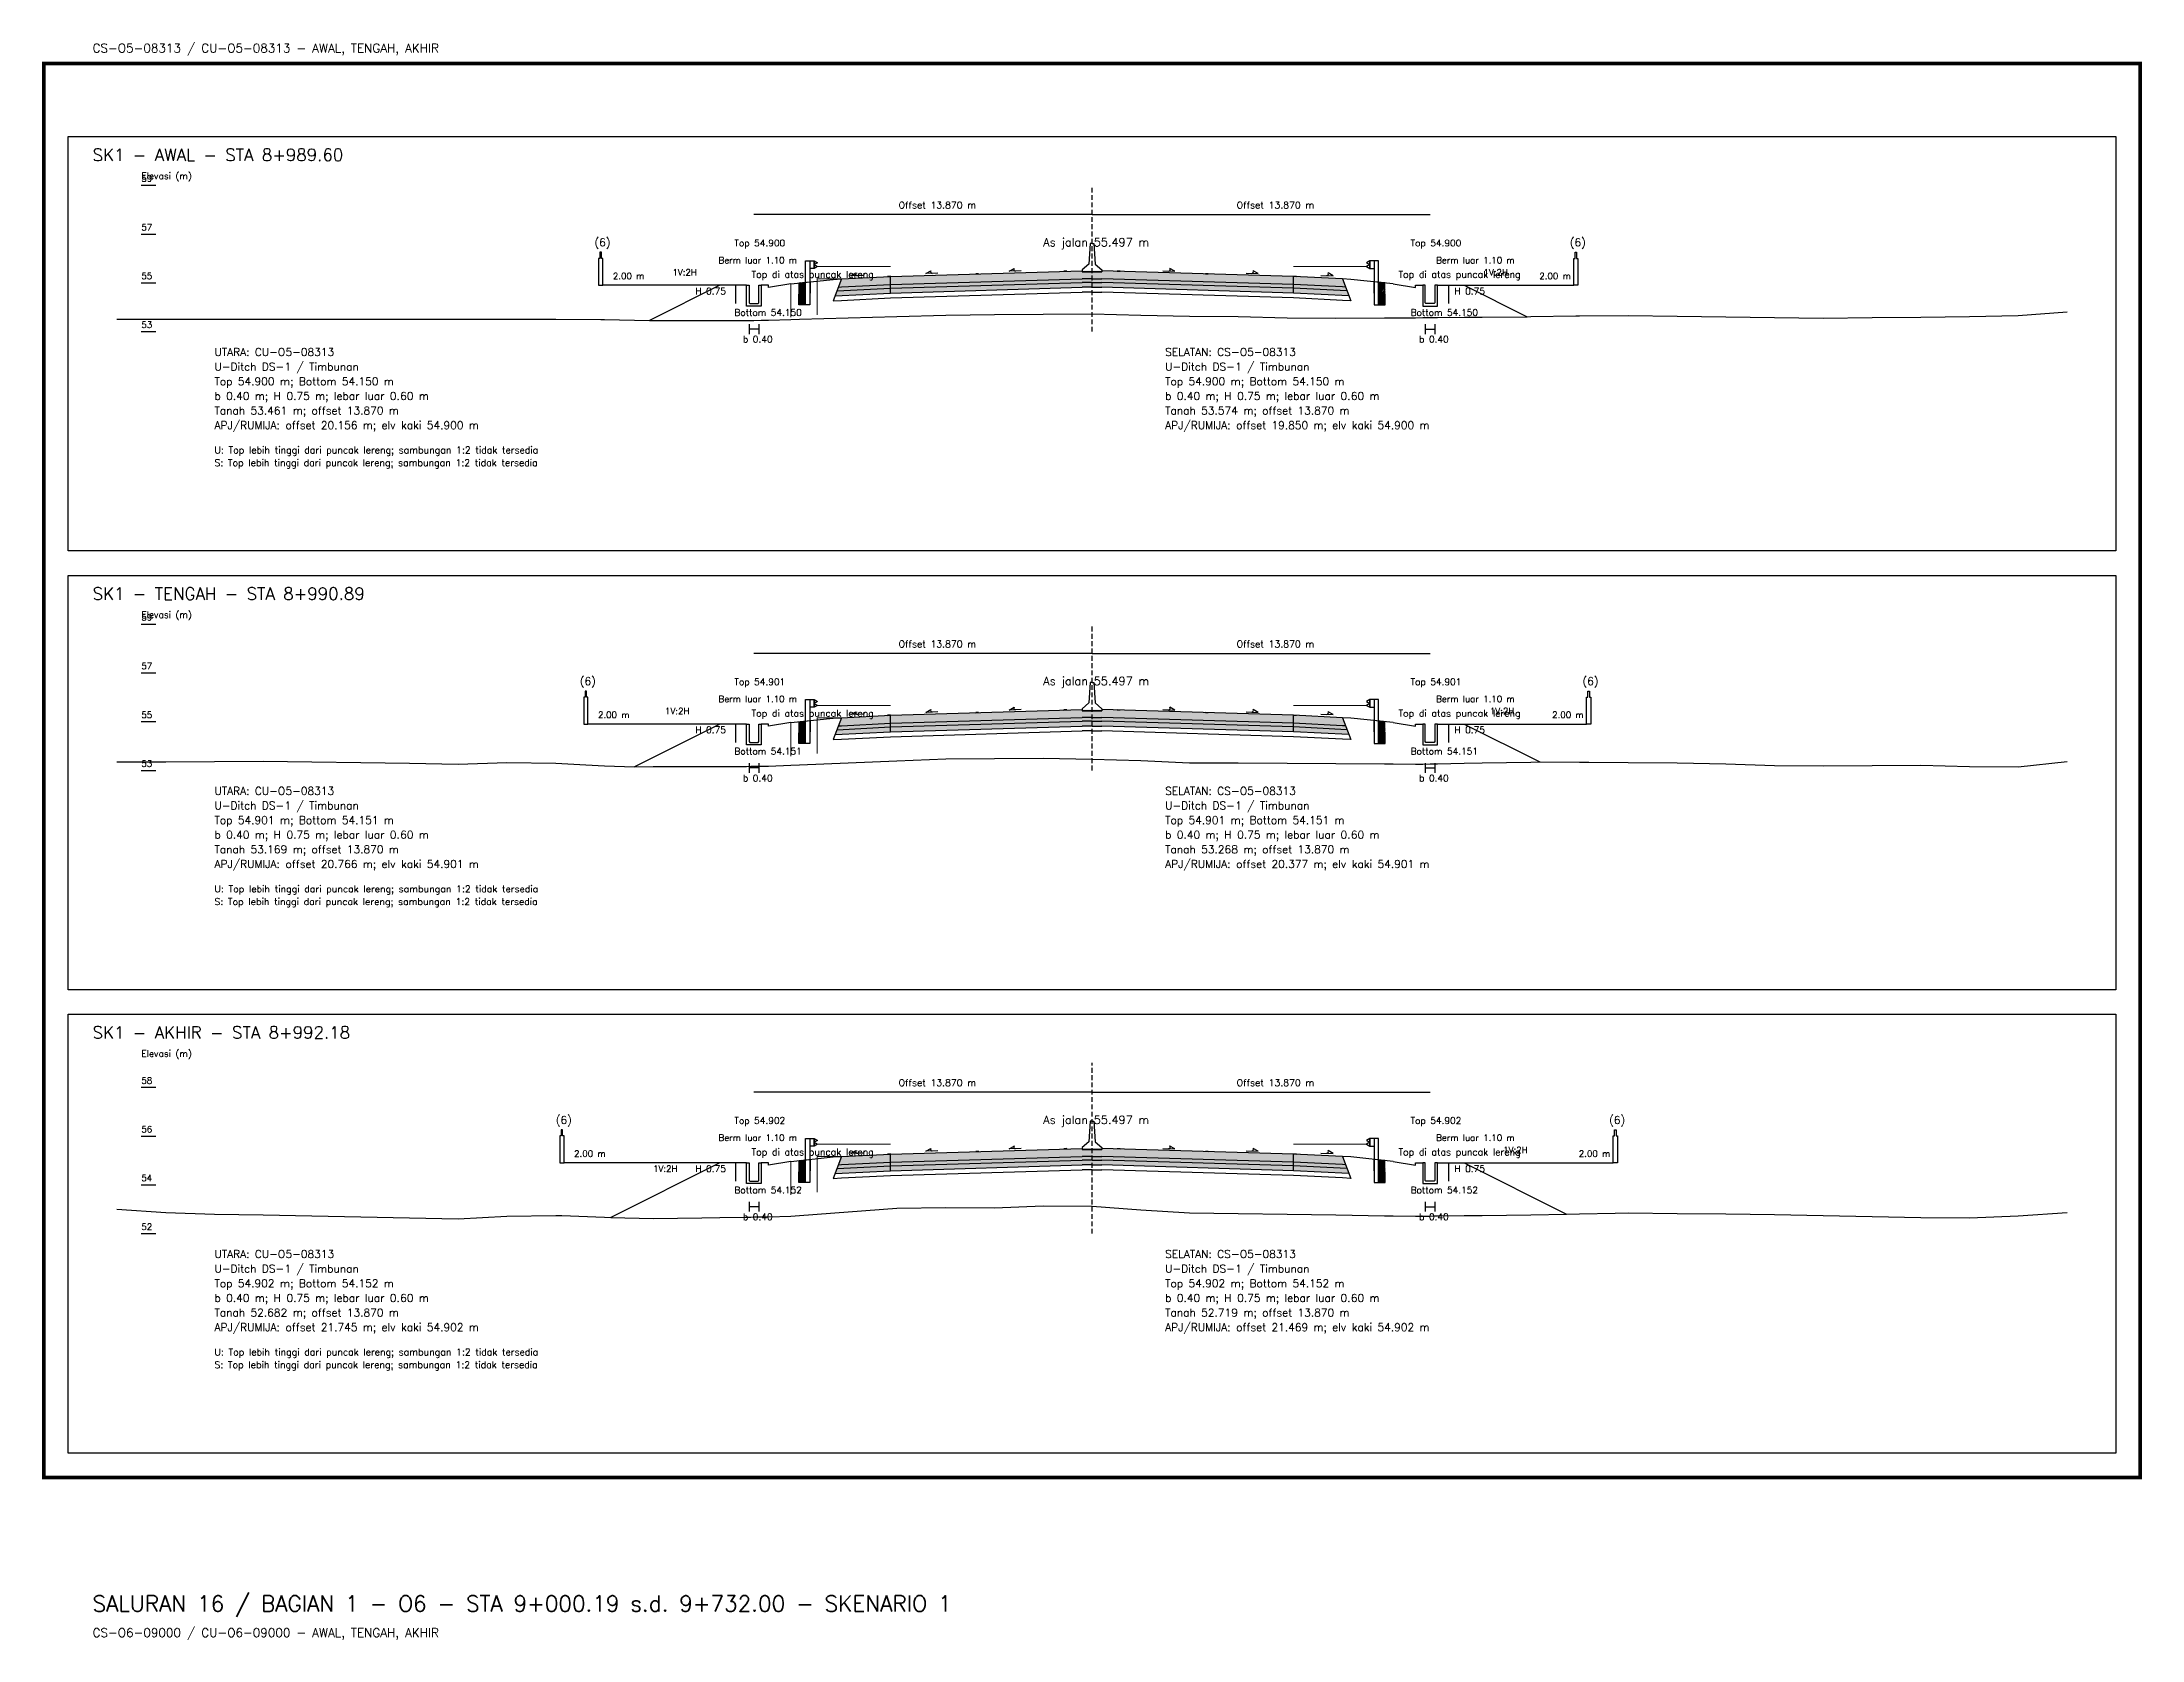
# Model space of a CAD drawing. Header units: metres. Extents: x -24715 to -24517, y 27498 to 30841.
# Drawn here: x -24714.7 to -24628.6, y 29773.7 to 29839.3 of the extents above; entities that cross this region are included whole.
import ezdxf

# ---------------------------------------------------------------- set-up
doc = ezdxf.new("R2010")
doc.units = ezdxf.units.M
doc.linetypes.add('PS_DASH', pattern=[0.3, 0.2, -0.1])
for name, color, linetype, lineweight in [('Dimensi', 230, 'Continuous', 20), ('GRS-ARSIR (HATCH)', 8, 'Continuous', 9), ('Guardrail', 20, 'Continuous', 30), ('HATCH - Beton ramping', 210, 'Continuous', 9), ('HATCH - LFA', 30, 'Continuous', 9), ('HATCH - Pavement', 50, 'Continuous', 9), ('Marka', 20, 'Continuous', 30), ('POT_ALL_GROUP', 2, 'Continuous', 70)]:
    doc.layers.add(name, color=color, linetype=linetype, lineweight=lineweight)
for name, color, linetype in [('POT_ALL_APJ', 2, 'Continuous'), ('POT_ALL_BORDER', 8, 'Continuous'), ('POT_ALL_CHANNEL1', 200, 'Continuous'), ('POT_ALL_DIM', 7, 'Continuous'), ('POT_ALL_GROUND', 1, 'Continuous'), ('POT_ALL_GUIDE', 8, 'Continuous'), ('POT_ALL_NOTE', 30, 'Continuous'), ('POT_ALL_ROAD', 4, 'Continuous')]:
    doc.layers.add(name, color=color, linetype=linetype)
doc.styles.get("Standard").update_dxf_attribs({"font": 'simplex.shx'})

# ---------------------------------------------------------------- blocks, each defined once
blk = doc.blocks.new('JALAN_ASLI_TIPIKAL_2OKT_METER')
at = {"layer": 'Guardrail', "lineweight": 9}
h = blk.add_hatch(dxfattribs=at)
h.set_pattern_fill('JIS_LC_20', color=256, scale=0.002)
h.set_pattern_definition([(45, (-29.65569, -21.99233), (-0.02828427, 0.02828427), []), (45, (-29.65489, -21.99233), (-0.02828427, 0.02828427), [])])
h.paths.add_polyline_path([(-12.025, -1.394), (-11.753, -1.394), (-11.753, -0.471), (-12.018, -0.498)])
h = blk.add_hatch(dxfattribs=at)
h.set_pattern_fill('JIS_LC_20', color=256, scale=0.002)
h.set_pattern_definition([(45, (-29.40569, -21.99233), (-0.02828427, 0.02828427), []), (45, (-29.40489, -21.99233), (-0.02828427, 0.02828427), [])])
h.paths.add_polyline_path([(12.018, -0.498), (11.753, -0.471), (11.753, -1.394), (12.025, -1.394)])
at = {"layer": 'HATCH - Beton ramping'}
h = blk.add_hatch(dxfattribs=at)
h.set_pattern_fill('AR-CONC', color=256, scale=0.0005)
h.set_pattern_definition([(50, (-28.949556, -21.99233), (0.09109233, -0.00796954), [0.009525, -0.104775]), (355, (-28.94956, -21.99233), (-0.0176217, 0.09552842), [0.00762, -0.0838203]), (100.45144, (-28.941965, -21.992995), (0.07347062, 0.08755888), [0.008095, -0.08904512]), (46.1842, (-28.94956, -21.96693), (0.13553952, -0.02102116), [0.0142875, -0.1571625]), (96.63556, (-28.93826, -21.96868), (0.11870207, 0.12371306), [0.0121425, -0.1335678]), (351.18415, (-28.94956, -21.96693), (0.11870207, 0.12371306), [0.01143, -0.12572987]), (21, (-28.936856, -21.97328), (0.0758072, -0.0511326), [0.009525, -0.104775]), (326, (-28.93686, -21.97328), (0.03090101, 0.09209398), [0.00762, -0.08382]), (71.45144, (-28.93054, -21.97754), (0.1067082, 0.04096138), [0.008095, -0.08904497]), (37.5, (-28.949556, -21.99233), (0.001544302, 0.04227752), [0, -0.082804, 0, -0.08509, 0, -0.0841375]), (7.5, (-28.949556, -21.99233), (0.03340983, 0.05009029), [0, -0.048514, 0, -0.080899, 0, -0.0320675]), (327.5, (-28.977877, -21.99233), (0.067795298, -0.002864372), [0, -0.03175, 0, -0.09906, 0, -0.131445]), (317.5, (-28.990577, -21.99233), (0.07406459, 0.01271325), [0, -0.041275, 0, -0.065786, 0, -0.093345])])
h.paths.add_polyline_path([(-8.27, -0.566), (-10.401, -0.666), (-10.461, -0.826), (-8.27, -0.716)])
h.paths.add_polyline_path([(-0.4, -0.48), (0, -0.48), (0, -0.33), (-0.4, -0.33), (-8.27, -0.566), (-8.27, -0.716)])
h = blk.add_hatch(dxfattribs=at)
h.set_pattern_fill('AR-CONC', color=256, scale=0.0005)
h.set_pattern_definition([(50, (-28.699556, -21.99233), (0.09109233, -0.00796954), [0.009525, -0.104775]), (355, (-28.69956, -21.99233), (-0.01762171, 0.09552842), [0.00762, -0.0838203]), (100.45144, (-28.691965, -21.992995), (0.07347062, 0.08755888), [0.008095, -0.08904512]), (46.1842, (-28.69956, -21.96693), (0.13553952, -0.02102116), [0.0142875, -0.1571625]), (96.63556, (-28.68826, -21.96868), (0.11870207, 0.12371306), [0.0121425, -0.1335678]), (351.18415, (-28.69956, -21.96693), (0.11870207, 0.12371306), [0.01143, -0.12572987]), (21, (-28.686856, -21.97328), (0.0758072, -0.0511326), [0.009525, -0.104775]), (326, (-28.68686, -21.97328), (0.03090101, 0.09209398), [0.00762, -0.08382]), (71.45144, (-28.68054, -21.97754), (0.10670821, 0.04096138), [0.008095, -0.08904497]), (37.5, (-28.699556, -21.99233), (0.001544302, 0.04227752), [0, -0.082804, 0, -0.08509, 0, -0.0841375]), (7.5, (-28.699556, -21.99233), (0.03340983, 0.050090287), [0, -0.048514, 0, -0.080899, 0, -0.0320675]), (327.5, (-28.727877, -21.99233), (0.067795298, -0.002864372), [0, -0.03175, 0, -0.09906, 0, -0.131445]), (317.5, (-28.740577, -21.99233), (0.07406459, 0.012713246), [0, -0.041275, 0, -0.065786, 0, -0.093345])])
h.paths.add_polyline_path([(8.27, -0.566), (10.401, -0.666), (10.461, -0.826), (8.27, -0.716)])
h.paths.add_polyline_path([(0.4, -0.48), (0, -0.48), (0, -0.33), (0.4, -0.33), (8.27, -0.566), (8.27, -0.716)])
at = {"layer": 'HATCH - LFA'}
h = blk.add_hatch(dxfattribs=at)
h.set_pattern_fill('GRAVEL', color=256, scale=0.0075)
h.set_pattern_definition([(228.012788, (-28.812396, -21.801831), (-1.524, -1.7145), [0.0256291, -2.5372863]), (184.96974, (-28.829541, -21.820881), (2.2859999991, 0.1905000109), [0.04398035, -4.3540537]), (132.510447, (-28.873356, -21.824691), (1.9050000008, -2.0954999993), [0.0310111, -3.0701042]), (267.27369, (-28.947651, -21.872316), (0.1905000004, 3.81), [0.0400503, -3.9649828]), (292.833654, (-28.949556, -21.912321), (-0.9525, 2.286), [0.0392725, -3.8879856]), (357.27369, (-28.934316, -21.948516), (-3.81, 0.1905000004), [0.0400503, -3.9649828]), (37.69424, (-28.894311, -21.950421), (-2.4764999999, -1.9050000001), [0.0529645, -5.24348365]), (72.255328, (-28.852401, -21.918036), (1.3335000004, 4.1909999999), [0.050004, -4.95039425]), (121.429566, (-28.837161, -21.870411), (-1.5240000002, 2.4764999999), [0.040186, -3.9784159]), (175.23636, (-28.858116, -21.836121), (2.0955, -0.1905), [0.0458785, -2.2480453]), (222.397438, (-28.903836, -21.832311), (-2.2859999999, -2.0955000001), [0.05933084, -5.8737579]), (138.814075, (-28.759056, -21.874221), (-1.3335, 1.143), [0.0202503, -2.0047924]), (171.469234, (-28.774296, -21.860886), (2.4765, -0.3809999996), [0.03852615, -3.8140979]), (225, (-28.8124, -21.85517), (0, -0.1905), [0.0269407, -0.242467]), (203.19859, (-28.82573, -21.832311), (0.9525, 0.381), [0.0145081, -1.4362967]), (291.80141, (-28.839066, -21.838026), (-0.1905, 0.5715), [0.0205174, -1.0053565]), (30.96376, (-28.831446, -21.857076), (0.5715, 0.381), [0.033324, -1.0774724]), (161.56505, (-28.80287, -21.83993), (0.381, -0.1905), [0.0240965, -0.5783174]), (16.38954, (-28.949556, -21.838026), (1.905, 0.5715), [0.0337566, -3.341912]), (70.346176, (-28.917171, -21.828501), (-0.762, -2.0955), [0.0283199, -2.8036662]), (293.19859, (-28.80287, -21.801831), (-0.381, 0.9525), [0.029016, -1.4217888]), (343.61046, (-28.791441, -21.828501), (-1.905, 0.5715), [0.0337566, -3.341912]), (339.443955, (-28.949556, -21.956136), (-0.9525, 0.381), [0.0325526, -1.5950801]), (294.77514, (-28.919076, -21.967566), (-0.952500001, 2.0954999995), [0.0272754, -2.7002695]), (66.80141, (-28.800966, -21.992331), (0.381, 0.9525), [0.029016, -1.4217888]), (17.354025, (-28.789536, -21.965661), (-2.4765, -0.762), [0.0319337, -3.1614282]), (69.443955, (-28.89431, -21.992331), (-0.381, -0.9525), [0.0162763, -1.6113564]), (101.30993, (-28.812396, -21.99233), (-0.1905, 0.762), [0.0097136, -0.9616496]), (165.96376, (-28.8143, -21.982806), (0.5715, -0.1905), [0.0392725, -0.7461791]), (186.009006, (-28.852401, -21.973281), (1.905, 0.1905), [0.036395, -3.6031024]), (303.69007, (-28.831446, -21.87422), (-0.1905, 0.381), [0.0274743, -0.6593832]), (353.157227, (-28.816206, -21.897081), (3.2385, -0.3809999998), [0.0479668, -4.7487007]), (60.945396, (-28.76858, -21.902796), (-0.762, -1.3335), [0.0196131, -1.9417044]), (90, (-28.75906, -21.88565), (-0.1905, 0.1905), [0.01143, -0.17907]), (120.256437, (-28.856211, -21.967566), (0.762, -1.3335), [0.026465, -2.6200456]), (48.012787, (-28.869546, -21.944706), (1.524, 1.7145), [0.0512582, -2.5116572]), (0, (-28.83526, -21.9066), (0.1905, 0.1905), [0.04953, -0.14097]), (325.304846, (-28.785726, -21.906606), (1.9050000007, -1.333499999), [0.0301207, -2.9819488]), (254.0546, (-28.76096, -21.92375), (-0.1905, -0.762), [0.0277372, -1.3591238]), (207.645975, (-28.768581, -21.950421), (-3.6195000001, -1.9049999997), [0.0451609, -4.4709348]), (175.426079, (-28.808586, -21.971376), (-2.4765, 0.1905), [0.0477772, -4.7299385])])
h.paths.add_polyline_path([(-8.27, -0.716), (-10.461, -0.826), (-10.54, -1.03), (-8.27, -0.916)])
h.paths.add_polyline_path([(-0.4, -0.68), (0, -0.68), (0, -0.48), (-0.4, -0.48), (-8.27, -0.716), (-8.27, -0.916)])
h = blk.add_hatch(dxfattribs=at)
h.set_pattern_fill('GRAVEL', color=256, scale=0.0075)
h.set_pattern_definition([(228.012788, (-28.562396, -21.801831), (-1.524, -1.7145), [0.0256291, -2.5372863]), (184.96974, (-28.579541, -21.820881), (2.2859999991, 0.1905000109), [0.04398035, -4.3540537]), (132.510447, (-28.623356, -21.824691), (1.9050000008, -2.0954999993), [0.0310111, -3.0701042]), (267.27369, (-28.697651, -21.872316), (0.1905000004, 3.81), [0.04005034, -3.9649828]), (292.833654, (-28.699556, -21.912321), (-0.9525, 2.286), [0.0392725, -3.8879856]), (357.27369, (-28.684316, -21.948516), (-3.81, 0.1905000004), [0.04005034, -3.9649828]), (37.69424, (-28.644311, -21.950421), (-2.4764999999, -1.9050000001), [0.0529645, -5.24348365]), (72.255328, (-28.602401, -21.918036), (1.3335000004, 4.1909999999), [0.050004, -4.95039425]), (121.429566, (-28.587161, -21.870411), (-1.5240000002, 2.4764999999), [0.040186, -3.9784159]), (175.23636, (-28.608116, -21.836121), (2.0955, -0.1905000003), [0.0458785, -2.2480453]), (222.397438, (-28.653836, -21.832311), (-2.2859999999, -2.0955000001), [0.05933084, -5.87375794]), (138.814075, (-28.509056, -21.874221), (-1.3335, 1.143), [0.02025034, -2.0047924]), (171.469234, (-28.524296, -21.860886), (2.4765, -0.3809999996), [0.03852615, -3.8140979]), (225, (-28.5624, -21.85517), (0, -0.1905), [0.0269407, -0.242467]), (203.19859, (-28.57573, -21.832311), (0.9525, 0.381), [0.0145081, -1.4362967]), (291.80141, (-28.589066, -21.838026), (-0.1905, 0.5715), [0.0205174, -1.0053565]), (30.96376, (-28.581446, -21.857076), (0.5715, 0.381), [0.033324, -1.0774724]), (161.56505, (-28.55287, -21.83993), (0.381, -0.1905), [0.0240965, -0.57831736]), (16.38954, (-28.699556, -21.838026), (1.905, 0.5715), [0.0337566, -3.341912]), (70.346176, (-28.667171, -21.828501), (-0.762, -2.0955), [0.0283199, -2.8036662]), (293.19859, (-28.55287, -21.801831), (-0.381, 0.9525), [0.029016, -1.4217888]), (343.61046, (-28.541441, -21.828501), (-1.905, 0.5714999999), [0.0337566, -3.341912]), (339.443955, (-28.699556, -21.956136), (-0.9525, 0.381), [0.03255264, -1.5950801]), (294.77514, (-28.669076, -21.967566), (-0.952500001, 2.0954999995), [0.0272754, -2.7002695]), (66.80141, (-28.550966, -21.992331), (0.381, 0.9525), [0.029016, -1.4217888]), (17.354025, (-28.539536, -21.965661), (-2.4765, -0.7620000002), [0.0319337, -3.1614282]), (69.443955, (-28.64431, -21.992331), (-0.381, -0.9525), [0.0162763, -1.6113564]), (101.30993, (-28.562396, -21.99233), (-0.1905, 0.762), [0.0097136, -0.9616496]), (165.96376, (-28.5643, -21.982806), (0.5715, -0.1905), [0.0392725, -0.7461791]), (186.009006, (-28.602401, -21.973281), (1.905, 0.1905), [0.036395, -3.6031024]), (303.69007, (-28.581446, -21.87422), (-0.1905, 0.381), [0.0274743, -0.6593832]), (353.157227, (-28.566206, -21.897081), (3.2385, -0.3809999998), [0.04796676, -4.7487007]), (60.945396, (-28.51858, -21.902796), (-0.762, -1.3335), [0.0196131, -1.9417044]), (90, (-28.50906, -21.88565), (-0.1905, 0.1905), [0.01143, -0.17907]), (120.256437, (-28.606211, -21.967566), (0.762, -1.3335), [0.026465, -2.62004556]), (48.012787, (-28.619546, -21.944706), (1.524, 1.7145), [0.0512582, -2.5116572]), (0, (-28.58526, -21.9066), (0.1905, 0.1905), [0.04953, -0.14097]), (325.304846, (-28.535726, -21.906606), (1.9050000007, -1.333499999), [0.0301207, -2.98194875]), (254.054604, (-28.51096, -21.92375), (-0.1905, -0.762), [0.0277372, -1.35912375]), (207.645975, (-28.518581, -21.950421), (-3.6195000001, -1.9049999997), [0.0451609, -4.4709348]), (175.426079, (-28.558586, -21.971376), (-2.4765, 0.1905), [0.0477772, -4.7299385])])
h.paths.add_polyline_path([(8.27, -0.716), (10.461, -0.826), (10.54, -1.03), (8.27, -0.916)])
h.paths.add_polyline_path([(0.4, -0.68), (0, -0.68), (0, -0.48), (0.4, -0.48), (8.27, -0.716), (8.27, -0.916)])
at = {"layer": 'HATCH - Pavement'}
h = blk.add_hatch(dxfattribs=at)
h.set_pattern_fill('AR-CONC', color=256, scale=0.001)
h.set_pattern_definition([(50, (-89.43046, -52.62889), (0.18218467, -0.01593909), [0.01905, -0.20955]), (355, (-89.43046, -52.6289), (-0.03524342, 0.19105685), [0.01524, -0.1676406]), (100.45144, (-89.41528, -52.63022), (0.14694125, 0.17511775), [0.01619, -0.17809024]), (46.1842, (-89.43046, -52.5781), (0.27107904, -0.04204233), [0.028575, -0.314325]), (96.63556, (-89.40787, -52.5816), (0.23740413, 0.2474261), [0.024285, -0.2671356]), (351.18415, (-89.43046, -52.5781), (0.2374041, 0.2474261), [0.02286, -0.2514597]), (21, (-89.40506, -52.59079), (0.1516144, -0.1022652), [0.01905, -0.20955]), (326, (-89.40506, -52.5908), (0.06180203, 0.18418797), [0.01524, -0.16764]), (71.45144, (-89.39243, -52.59931), (0.21341642, 0.08192277), [0.01619, -0.17808994]), (37.5, (-89.43046, -52.62889), (0.003088603, 0.08455504), [0, -0.165608, 0, -0.17018, 0, -0.168275]), (7.5, (-89.43046, -52.62889), (0.06681966, 0.100180575), [0, -0.097028, 0, -0.161798, 0, -0.064135]), (327.5, (-89.4871, -52.62889), (0.135590595, -0.005728744), [0, -0.0635, 0, -0.19812, 0, -0.26289]), (317.5, (-89.5125, -52.62889), (0.14812918, 0.02542649), [0, -0.08255, 0, -0.131572, 0, -0.18669])])
h.paths.add_polyline_path([(-8.27, -0.236), (-10.27, -0.336), (-10.401, -0.673), (-10.27, -0.666), (-8.27, -0.566)])
h.paths.add_polyline_path([(-0.4, -0.33), (0, -0.33), (0, 0), (-0.4, 0), (-8.27, -0.236), (-8.27, -0.566)])
h = blk.add_hatch(dxfattribs=at)
h.set_pattern_fill('AR-CONC', color=256, scale=0.001)
h.set_pattern_definition([(50, (-89.18046, -52.62889), (0.18218467, -0.01593909), [0.01905, -0.20955]), (355, (-89.18046, -52.6289), (-0.03524342, 0.19105685), [0.01524, -0.16764058]), (100.45144, (-89.16528, -52.63022), (0.14694125, 0.17511775), [0.01619, -0.17809024]), (46.1842, (-89.18046, -52.5781), (0.27107904, -0.04204233), [0.028575, -0.314325]), (96.63556, (-89.15787, -52.5816), (0.23740413, 0.2474261), [0.024285, -0.2671356]), (351.18415, (-89.18046, -52.5781), (0.2374041, 0.2474261), [0.02286, -0.2514597]), (21, (-89.15506, -52.59079), (0.1516144, -0.1022652), [0.01905, -0.20955]), (326, (-89.15506, -52.5908), (0.06180203, 0.18418797), [0.01524, -0.16764]), (71.45144, (-89.14243, -52.59931), (0.21341642, 0.08192277), [0.01619, -0.17808994]), (37.5, (-89.18046, -52.62889), (0.003088603, 0.08455504), [0, -0.165608, 0, -0.17018, 0, -0.168275]), (7.5, (-89.18046, -52.62889), (0.06681966, 0.100180575), [0, -0.097028, 0, -0.161798, 0, -0.064135]), (327.5, (-89.2371, -52.62889), (0.135590595, -0.005728744), [0, -0.0635, 0, -0.19812, 0, -0.26289]), (317.5, (-89.2625, -52.62889), (0.14812918, 0.02542649), [0, -0.08255, 0, -0.131572, 0, -0.18669])])
h.paths.add_polyline_path([(8.27, -0.236), (10.27, -0.336), (10.401, -0.673), (10.27, -0.666), (8.27, -0.566)])
h.paths.add_polyline_path([(0.4, -0.33), (0, -0.33), (0, 0), (0.4, 0), (8.27, -0.236), (8.27, -0.566)])
at = {"layer": 'Marka'}
h = blk.add_hatch(color=256, dxfattribs=at)
h.dxf.hatch_style = 1
h.paths.add_polyline_path([(-8.27, -0.23), (-8.39, -0.236), (-8.39, -0.242), (-8.27, -0.236)])
h.paths.add_polyline_path([(-4.65, -0.122), (-4.77, -0.125), (-4.77, -0.131), (-4.65, -0.128)])
h.paths.add_polyline_path([(-1.03, -0.019), (-1.03, -0.013), (-1.15, -0.017), (-1.15, -0.023)])
h = blk.add_hatch(color=256, dxfattribs=at)
h.dxf.hatch_style = 1
h.paths.add_polyline_path([(8.27, -0.23), (8.39, -0.236), (8.39, -0.242), (8.27, -0.236)])
h.paths.add_polyline_path([(4.65, -0.122), (4.77, -0.125), (4.77, -0.131), (4.65, -0.128)])
h.paths.add_polyline_path([(1.03, -0.019), (1.03, -0.013), (1.15, -0.017), (1.15, -0.023)])
for p, q in [((-8.27, -0.236), (-0.4, 0)), ((8.27, -0.236), (0.4, 0)), ((-12.353, -0.533), (-10.622, -0.354)), ((-10.27, -0.336), (-10.62, -1.234)), ((-10.62, -0.354), (-10.27, -0.336)), ((-10.461, -0.826), (-8.27, -0.716)), ((-10.401, -0.673), (-10.27, -0.666)), ((-10.27, -0.336), (-8.27, -0.236)), ((-10.27, -0.666), (-8.27, -0.566)), ((-8.27, -0.916), (-8.27, -0.236)), ((-8.27, -0.566), (-0.4, -0.33)), ((-8.27, -0.716), (-0.4, -0.48)), ((-8.27, -0.916), (-0.4, -0.68)), ((0, -0.05), (-0.4, -0.05)), ((0, -0.33), (-0.4, -0.33)), ((0, -0.48), (-0.4, -0.48)), ((0, -0.68), (-0.4, -0.68)), ((0, -0.05), (0.4, -0.05)), ((0, -0.33), (0.4, -0.33)), ((0, -0.48), (0.4, -0.48)), ((0, -0.68), (0.4, -0.68)), ((8.27, -0.566), (0.4, -0.33)), ((8.27, -0.716), (0.4, -0.48)), ((8.27, -0.916), (0.4, -0.68)), ((8.27, -0.916), (8.27, -0.236)), ((10.27, -0.336), (8.27, -0.236)), ((10.27, -0.666), (8.27, -0.566)), ((10.461, -0.826), (8.27, -0.716)), ((10.27, -0.336), (10.62, -1.234)), ((10.62, -0.354), (10.27, -0.336)), ((10.401, -0.673), (10.27, -0.666)), ((12.353, -0.533), (10.622, -0.354)), ((-10.62, -1.234), (-10.27, -1.216)), ((-10.54, -1.03), (-8.27, -0.916)), ((-10.27, -1.216), (-8.27, -1.116)), ((-8.27, -1.116), (-0.4, -0.88)), ((0, -0.88), (-0.4, -0.88)), ((0, -0.88), (0.4, -0.88)), ((8.27, -1.116), (0.4, -0.88)), ((10.54, -1.03), (8.27, -0.916)), ((10.27, -1.216), (8.27, -1.116)), ((10.62, -1.234), (10.27, -1.216))]:
    blk.add_line(p, q)
for points in [[(0, 1.11), (-0.075, 1.11), (-0.125, 0.27), (-0.4, 0.03), (-0.4, -0.05), (0, -0.05)], [(0, 1.11), (0.075, 1.11), (0.125, 0.27), (0.4, 0.03), (0.4, -0.05), (0, -0.05)], [(-6.818, -0.116), (-6.616, 0)], [(-3.401, -0.02), (-3.199, 0.096)], [(3.401, -0.02), (3.199, 0.096)], [(6.818, -0.116), (6.616, 0)], [(-9.887, -0.208), (-9.686, -0.092)], [(-9.387, -0.193), (-9.887, -0.208)], [(-6.318, -0.101), (-6.818, -0.116)], [(-2.901, -0.005), (-3.401, -0.02)], [(2.901, -0.005), (3.401, -0.02)], [(6.318, -0.101), (6.818, -0.116)], [(9.387, -0.193), (9.887, -0.208)], [(9.887, -0.208), (9.686, -0.092)]]:
    blk.add_lwpolyline(points)
for centre, start, end in [((-6.556, -0.037), 148.28164, 271.71836), ((-3.139, 0.059), 148.28164, 271.71836), ((3.139, 0.059), 268.28164, 31.71836), ((6.556, -0.037), 268.28164, 31.71836), ((-9.625, -0.129), 148.28164, 271.71836), ((9.625, -0.129), 268.28164, 31.71836)]:
    blk.add_arc(centre, 0.0711, start, end)
at = {"layer": 'Dimensi'}
for p, q in [((-8.27, 0.168), (-11.27, 0.168)), ((8.27, 0.168), (11.27, 0.168))]:
    blk.add_line(p, q, dxfattribs=at)
at = {"layer": 'GRS-ARSIR (HATCH)'}
for p, q in [((-12.353, -0.533), (-12.353, -1.909)), ((-11.27, -0.336), (-11.27, -1.803)), ((-10.27, -0.336), (-11.27, -0.336))]:
    blk.add_line(p, q, dxfattribs=at)
at = {"layer": 'Guardrail'}
for points in [[(-11.753, -1.394), (-11.753, 0.406), (-11.575, 0.406), (-11.575, -1.394), (-11.753, -1.394)], [(-11.575, 0.406), (-11.397, 0.406), (-11.397, 0.094), (-11.575, 0.094)], [(-11.397, 0.25), (-11.397, 0.406), (-11.262, 0.328), (-11.397, 0.25)], [(-11.397, 0.094), (-11.397, 0.25), (-11.262, 0.172), (-11.397, 0.094)], [(11.397, 0.25), (11.397, 0.406), (11.262, 0.328), (11.397, 0.25)], [(11.397, 0.094), (11.397, 0.25), (11.262, 0.172), (11.397, 0.094)], [(11.575, 0.406), (11.397, 0.406), (11.397, 0.094), (11.575, 0.094)], [(11.753, -1.394), (11.753, 0.406), (11.575, 0.406), (11.575, -1.394), (11.753, -1.394)], [(-11.575, -1.394), (-12.025, -1.394), (-12.018, -0.498), (-11.568, -0.453), (-11.575, -1.394)], [(11.575, -1.394), (12.025, -1.394), (12.018, -0.498), (11.568, -0.453), (11.575, -1.394)]]:
    blk.add_lwpolyline(points, dxfattribs=at)
at = {"layer": 'Marka'}
for points in [[(-8.39, -0.242), (-8.27, -0.236), (-8.27, -0.23), (-8.39, -0.236), (-8.39, -0.242)], [(8.39, -0.242), (8.27, -0.236), (8.27, -0.23), (8.39, -0.236), (8.39, -0.242)]]:
    blk.add_lwpolyline(points, dxfattribs=at)
for points in [[(-4.65, -0.122), (-4.77, -0.125), (-4.77, -0.131), (-4.65, -0.128)], [(-1.03, -0.013), (-1.15, -0.017), (-1.15, -0.023), (-1.03, -0.019)], [(1.03, -0.013), (1.15, -0.017), (1.15, -0.023), (1.03, -0.019)], [(4.65, -0.122), (4.77, -0.125), (4.77, -0.131), (4.65, -0.128)]]:
    blk.add_lwpolyline(points, close=True, dxfattribs=at)

msp = doc.modelspace()

# ---------------------------------------------------------------- linework, layer by layer
at = {"layer": 'POT_ALL_APJ', "linetype": 'Continuous'}
for points in [[(-24691.88993, 29830.38556), (-24691.88993, 29829.28115), (-24691.71993, 29829.28115), (-24691.71993, 29830.38556), (-24691.77493, 29830.38556), (-24691.77493, 29830.63556), (-24691.80493, 29830.63556), (-24691.83493, 29830.63556), (-24691.83493, 29830.38556), (-24691.88993, 29830.38556)], [(-24651.71403, 29830.38556), (-24651.71403, 29829.28115), (-24651.88403, 29829.28115), (-24651.88403, 29830.38556), (-24651.82903, 29830.38556), (-24651.82903, 29830.63556), (-24651.79903, 29830.63556), (-24651.76903, 29830.63556), (-24651.76903, 29830.38556), (-24651.71403, 29830.38556)], [(-24686.91931, 29829.28115), (-24691.71993, 29829.28115)], [(-24656.37948, 29829.28115), (-24651.88403, 29829.28115)], [(-24692.50077, 29812.38678), (-24692.50077, 29811.28237), (-24692.33077, 29811.28237), (-24692.33077, 29812.38678), (-24692.38577, 29812.38678), (-24692.38577, 29812.63678), (-24692.41577, 29812.63678), (-24692.44577, 29812.63678), (-24692.44577, 29812.38678), (-24692.50077, 29812.38678)], [(-24651.18718, 29812.38678), (-24651.18718, 29811.28237), (-24651.35718, 29811.28237), (-24651.35718, 29812.38678), (-24651.30218, 29812.38678), (-24651.30218, 29812.63678), (-24651.27218, 29812.63678), (-24651.24218, 29812.63678), (-24651.24218, 29812.38678), (-24651.18718, 29812.38678)], [(-24686.91931, 29811.28237), (-24692.33077, 29811.28237)], [(-24656.37948, 29811.28237), (-24651.35718, 29811.28237)], [(-24693.47977, 29794.38801), (-24693.47977, 29793.2836), (-24693.30977, 29793.2836), (-24693.30977, 29794.38801), (-24693.36477, 29794.38801), (-24693.36477, 29794.63801), (-24693.39477, 29794.63801), (-24693.42477, 29794.63801), (-24693.42477, 29794.38801), (-24693.47977, 29794.38801)], [(-24650.09538, 29794.38801), (-24650.09538, 29793.2836), (-24650.26538, 29793.2836), (-24650.26538, 29794.38801), (-24650.21038, 29794.38801), (-24650.21038, 29794.63801), (-24650.18038, 29794.63801), (-24650.15038, 29794.63801), (-24650.15038, 29794.38801), (-24650.09538, 29794.38801)], [(-24686.91931, 29793.2836), (-24693.30977, 29793.2836)], [(-24656.37948, 29793.2836), (-24650.26538, 29793.2836)]]:
    msp.add_lwpolyline(points, dxfattribs=at)
at = {"layer": 'POT_ALL_BORDER', "linetype": 'Continuous'}
for points in [[(-24713.64939, 29835.3816), (-24629.64939, 29835.3816), (-24629.64939, 29818.3816), (-24713.64939, 29818.3816), (-24713.64939, 29835.3816)], [(-24713.64939, 29817.3816), (-24629.64939, 29817.3816), (-24629.64939, 29800.3816), (-24713.64939, 29800.3816), (-24713.64939, 29817.3816)], [(-24713.64939, 29799.3816), (-24629.64939, 29799.3816), (-24629.64939, 29781.3816), (-24713.64939, 29781.3816), (-24713.64939, 29799.3816)]]:
    msp.add_lwpolyline(points, dxfattribs=at)
at = {"layer": 'POT_ALL_CHANNEL1', "linetype": 'Continuous'}
for points in [[(-24685.31931, 29829.28115), (-24685.21931, 29829.28115), (-24685.21931, 29828.43115), (-24685.81931, 29828.43115), (-24685.81931, 29829.28115), (-24685.71931, 29829.28115), (-24685.71931, 29828.56115), (-24685.68931, 29828.53115), (-24685.34931, 29828.53115), (-24685.31931, 29828.56115), (-24685.31931, 29829.28115)], [(-24657.97948, 29829.28115), (-24658.07948, 29829.28115), (-24658.07948, 29828.43115), (-24657.47948, 29828.43115), (-24657.47948, 29829.28115), (-24657.57948, 29829.28115), (-24657.57948, 29828.56115), (-24657.60948, 29828.53115), (-24657.94948, 29828.53115), (-24657.97948, 29828.56115), (-24657.97948, 29829.28115)], [(-24685.31931, 29811.28237), (-24685.21931, 29811.28237), (-24685.21931, 29810.43237), (-24685.81931, 29810.43237), (-24685.81931, 29811.28237), (-24685.71931, 29811.28237), (-24685.71931, 29810.56237), (-24685.68931, 29810.53237), (-24685.34931, 29810.53237), (-24685.31931, 29810.56237), (-24685.31931, 29811.28237)], [(-24657.97948, 29811.28237), (-24658.07948, 29811.28237), (-24658.07948, 29810.43237), (-24657.47948, 29810.43237), (-24657.47948, 29811.28237), (-24657.57948, 29811.28237), (-24657.57948, 29810.56237), (-24657.60948, 29810.53237), (-24657.94948, 29810.53237), (-24657.97948, 29810.56237), (-24657.97948, 29811.28237)], [(-24685.31931, 29793.2836), (-24685.21931, 29793.2836), (-24685.21931, 29792.4336), (-24685.81931, 29792.4336), (-24685.81931, 29793.2836), (-24685.71931, 29793.2836), (-24685.71931, 29792.5636), (-24685.68931, 29792.5336), (-24685.34931, 29792.5336), (-24685.31931, 29792.5636), (-24685.31931, 29793.2836)], [(-24657.97948, 29793.2836), (-24658.07948, 29793.2836), (-24658.07948, 29792.4336), (-24657.47948, 29792.4336), (-24657.47948, 29793.2836), (-24657.57948, 29793.2836), (-24657.57948, 29792.5636), (-24657.60948, 29792.5336), (-24657.94948, 29792.5336), (-24657.97948, 29792.5636), (-24657.97948, 29793.2836)]]:
    msp.add_lwpolyline(points, dxfattribs=at)
at = {"layer": 'POT_ALL_DIM', "linetype": 'Continuous'}
for points in [[(-24671.64939, 29832.1786), (-24685.51931, 29832.1786)], [(-24671.64939, 29832.1786), (-24657.77948, 29832.1786)], [(-24686.26931, 29829.28115), (-24686.26931, 29828.53115)], [(-24657.02948, 29829.28115), (-24657.02948, 29828.53115)], [(-24685.71931, 29827.68115), (-24685.71931, 29827.28115)], [(-24685.31931, 29827.48115), (-24685.71931, 29827.48115)], [(-24685.31931, 29827.68115), (-24685.31931, 29827.28115)], [(-24657.97948, 29827.68115), (-24657.97948, 29827.28115)], [(-24657.97948, 29827.48115), (-24657.57948, 29827.48115)], [(-24657.57948, 29827.68115), (-24657.57948, 29827.28115)], [(-24671.64939, 29814.1786), (-24685.51931, 29814.1786)], [(-24671.64939, 29814.1786), (-24657.77948, 29814.1786)], [(-24686.26931, 29811.28237), (-24686.26931, 29810.53237)], [(-24657.02948, 29811.28237), (-24657.02948, 29810.53237)], [(-24685.71931, 29809.68237), (-24685.71931, 29809.28237)], [(-24685.31931, 29809.68237), (-24685.31931, 29809.28237)], [(-24657.97948, 29809.68237), (-24657.97948, 29809.28237)], [(-24657.57948, 29809.68237), (-24657.57948, 29809.28237)], [(-24685.31931, 29809.48237), (-24685.71931, 29809.48237)], [(-24657.97948, 29809.48237), (-24657.57948, 29809.48237)], [(-24671.64939, 29796.1786), (-24685.51931, 29796.1786)], [(-24671.64939, 29796.1786), (-24657.77948, 29796.1786)], [(-24686.26931, 29793.2836), (-24686.26931, 29792.5336)], [(-24657.02948, 29793.2836), (-24657.02948, 29792.5336)], [(-24685.71931, 29791.6836), (-24685.71931, 29791.2836)], [(-24685.31931, 29791.6836), (-24685.31931, 29791.2836)], [(-24657.97948, 29791.6836), (-24657.97948, 29791.2836)], [(-24657.57948, 29791.6836), (-24657.57948, 29791.2836)], [(-24685.31931, 29791.4836), (-24685.71931, 29791.4836)], [(-24657.97948, 29791.4836), (-24657.57948, 29791.4836)]]:
    msp.add_lwpolyline(points, dxfattribs=at)
at = {"layer": 'POT_ALL_GROUND', "linetype": 'Continuous'}
for points in [[(-24711.64939, 29827.88746), (-24709.64939, 29827.88667), (-24707.64939, 29827.88589), (-24705.64939, 29827.88542), (-24703.64939, 29827.88742), (-24701.64939, 29827.88922), (-24699.64939, 29827.88983), (-24697.64939, 29827.88686), (-24695.64939, 29827.88735), (-24693.64939, 29827.88849), (-24691.80493, 29827.88412), (-24691.64939, 29827.88373), (-24689.80493, 29827.8383), (-24689.64939, 29827.83562), (-24687.64939, 29827.83543), (-24686.91931, 29827.83471), (-24685.81931, 29827.83618), (-24685.64939, 29827.8399), (-24685.51931, 29827.84274), (-24685.21931, 29827.84929), (-24684.91931, 29827.85584), (-24684.00267, 29827.87586), (-24683.64939, 29827.88603), (-24681.64939, 29827.94148), (-24679.64939, 29827.99692), (-24677.64939, 29828.05289), (-24675.64939, 29828.08493), (-24673.64939, 29828.09683), (-24671.64939, 29828.10872), (-24669.64939, 29828.05554), (-24667.64939, 29828.00749), (-24665.64939, 29828.00191), (-24663.64939, 29827.95079), (-24661.64939, 29827.92778), (-24659.64939, 29827.93903), (-24659.29612, 29827.94249), (-24658.37948, 29827.95053), (-24658.07948, 29827.95316), (-24657.77948, 29827.9558), (-24657.64939, 29827.95694), (-24657.47948, 29827.95843), (-24656.37948, 29827.96809), (-24655.64939, 29827.97449), (-24653.79903, 29827.99088), (-24653.64939, 29827.9961), (-24651.79903, 29828.02487), (-24651.64939, 29828.02666), (-24649.64939, 29828.03968), (-24647.64939, 29828.01474), (-24645.64939, 29827.98979), (-24643.64939, 29827.9631), (-24641.64939, 29827.92885), (-24639.64939, 29827.96523), (-24637.64939, 29827.97912), (-24635.64939, 29827.99458), (-24633.64939, 29828.04792), (-24631.64939, 29828.18866)], [(-24711.64939, 29809.73569), (-24709.64939, 29809.7284), (-24707.64939, 29809.75064), (-24705.64939, 29809.76261), (-24703.64939, 29809.73366), (-24701.64939, 29809.7047), (-24699.64939, 29809.67575), (-24697.64939, 29809.6419), (-24695.64939, 29809.7052), (-24693.64939, 29809.67389), (-24692.41577, 29809.6161), (-24691.64939, 29809.56636), (-24690.41577, 29809.53413), (-24689.64939, 29809.53517), (-24687.64939, 29809.53787), (-24686.91931, 29809.53885), (-24685.81931, 29809.54764), (-24685.64939, 29809.54904), (-24685.51931, 29809.55012), (-24685.21931, 29809.55259), (-24684.91931, 29809.55507), (-24684.00267, 29809.5909), (-24683.64939, 29809.61226), (-24681.64939, 29809.69038), (-24679.64939, 29809.77865), (-24677.64939, 29809.85508), (-24675.64939, 29809.86842), (-24673.64939, 29809.88168), (-24671.64939, 29809.84785), (-24669.64939, 29809.7849), (-24667.64939, 29809.69722), (-24665.64939, 29809.68806), (-24663.64939, 29809.67621), (-24661.64939, 29809.66436), (-24659.64939, 29809.65251), (-24659.29612, 29809.65041), (-24658.37948, 29809.64237), (-24658.07948, 29809.64393), (-24657.77948, 29809.64935), (-24657.64939, 29809.65165), (-24657.47948, 29809.65464), (-24656.37948, 29809.67399), (-24655.64939, 29809.68684), (-24653.64939, 29809.72203), (-24653.27218, 29809.72867), (-24651.64939, 29809.71942), (-24651.27218, 29809.71676), (-24649.64939, 29809.70534), (-24647.64939, 29809.68778), (-24645.64939, 29809.6514), (-24643.64939, 29809.58791), (-24641.64939, 29809.56504), (-24639.64939, 29809.58195), (-24637.64939, 29809.59709), (-24635.64939, 29809.53523), (-24633.64939, 29809.52309), (-24631.64939, 29809.74504)], [(-24711.64939, 29791.37878), (-24709.64939, 29791.24276), (-24707.64939, 29791.18107), (-24705.64939, 29791.151), (-24703.64939, 29791.11355), (-24701.64939, 29791.06266), (-24699.64939, 29791.02323), (-24697.64939, 29790.99079), (-24695.64939, 29791.10019), (-24693.64939, 29791.12693), (-24693.39477, 29791.11777), (-24691.64939, 29791.05497), (-24691.39477, 29791.04587), (-24689.64939, 29791.00262), (-24687.64939, 29791.0319), (-24686.91931, 29791.04259), (-24685.81931, 29791.0587), (-24685.64939, 29791.06119), (-24685.51931, 29791.06332), (-24685.21931, 29791.06878), (-24684.91931, 29791.07423), (-24684.00267, 29791.0909), (-24683.64939, 29791.11974), (-24681.64939, 29791.27774), (-24679.64939, 29791.42363), (-24677.64939, 29791.45346), (-24675.64939, 29791.43454), (-24673.64939, 29791.51929), (-24671.64939, 29791.50465), (-24669.64939, 29791.35824), (-24667.64939, 29791.2275), (-24665.64939, 29791.19995), (-24663.64939, 29791.1724), (-24661.64939, 29791.14485), (-24659.64939, 29791.11376), (-24659.29612, 29791.1077), (-24658.37948, 29791.09195), (-24658.07948, 29791.09225), (-24657.77948, 29791.10098), (-24657.64939, 29791.10477), (-24657.47948, 29791.10971), (-24656.37948, 29791.12063), (-24655.64939, 29791.12655), (-24653.64939, 29791.15701), (-24652.18038, 29791.18412), (-24651.64939, 29791.19391), (-24650.18038, 29791.22102), (-24649.64939, 29791.22965), (-24647.64939, 29791.20438), (-24645.64939, 29791.18579), (-24643.64939, 29791.16195), (-24641.64939, 29791.12466), (-24639.64939, 29791.08562), (-24637.64939, 29791.04658), (-24635.64939, 29791.02863), (-24633.64939, 29791.10402), (-24631.64939, 29791.25161)]]:
    msp.add_lwpolyline(points, dxfattribs=at)
at = {"layer": 'POT_ALL_GROUP', "linetype": 'Continuous', "lineweight": 70, "const_width": 0.15}
msp.add_lwpolyline([(-24714.64939, 29838.3816), (-24628.64939, 29838.3816), (-24628.64939, 29780.3816), (-24714.64939, 29780.3816), (-24714.64939, 29838.3816)], dxfattribs=at)
at = {"layer": 'POT_ALL_GUIDE', "linetype": 'Continuous'}
for points in [[(-24710.64939, 29833.3816), (-24710.04939, 29833.3816)], [(-24710.64939, 29831.3816), (-24710.04939, 29831.3816)], [(-24710.64939, 29829.3816), (-24710.04939, 29829.3816)], [(-24710.64939, 29827.3816), (-24710.04939, 29827.3816)], [(-24710.64939, 29815.3816), (-24710.04939, 29815.3816)], [(-24710.64939, 29813.3816), (-24710.04939, 29813.3816)], [(-24710.64939, 29811.3816), (-24710.04939, 29811.3816)], [(-24710.64939, 29809.3816), (-24710.04939, 29809.3816)], [(-24710.64939, 29796.3816), (-24710.04939, 29796.3816)], [(-24710.64939, 29794.3816), (-24710.04939, 29794.3816)], [(-24710.64939, 29792.3816), (-24710.04939, 29792.3816)], [(-24710.64939, 29790.3816), (-24710.04939, 29790.3816)]]:
    msp.add_lwpolyline(points, dxfattribs=at)
at = {"layer": 'POT_ALL_GUIDE', "linetype": 'PS_DASH'}
for points in [[(-24671.64939, 29827.3816), (-24671.64939, 29833.3816)], [(-24671.64939, 29809.3816), (-24671.64939, 29815.3816)], [(-24671.64939, 29790.3816), (-24671.64939, 29797.3816)]]:
    msp.add_lwpolyline(points, dxfattribs=at)
at = {"layer": 'POT_ALL_ROAD', "linetype": 'Continuous'}
for points in [[(-24686.91931, 29829.28115), (-24689.80493, 29827.8383)], [(-24685.81931, 29829.28115), (-24686.91931, 29829.28115)], [(-24684.00267, 29829.34521), (-24684.91931, 29829.19128), (-24684.91931, 29829.28115), (-24685.21931, 29829.28115)], [(-24659.29612, 29829.34521), (-24658.37948, 29829.19128), (-24658.37948, 29829.28115), (-24658.07948, 29829.28115)], [(-24657.47948, 29829.28115), (-24656.37948, 29829.28115)], [(-24656.37948, 29829.28115), (-24653.79903, 29827.99088)], [(-24686.91931, 29811.28237), (-24690.41577, 29809.53413)], [(-24685.81931, 29811.28237), (-24686.91931, 29811.28237)], [(-24684.00267, 29811.34521), (-24684.91931, 29811.19128), (-24684.91931, 29811.28237), (-24685.21931, 29811.28237)], [(-24659.29612, 29811.34521), (-24658.37948, 29811.19128), (-24658.37948, 29811.28237), (-24658.07948, 29811.28237)], [(-24657.47948, 29811.28237), (-24656.37948, 29811.28237)], [(-24656.37948, 29811.28237), (-24653.27218, 29809.72867)], [(-24686.91931, 29793.2836), (-24691.39477, 29791.04587)], [(-24685.81931, 29793.2836), (-24686.91931, 29793.2836)], [(-24684.00267, 29793.34521), (-24684.91931, 29793.19128), (-24684.91931, 29793.2836), (-24685.21931, 29793.2836)], [(-24659.29612, 29793.34521), (-24658.37948, 29793.19128), (-24658.37948, 29793.2836), (-24658.07948, 29793.2836)], [(-24657.47948, 29793.2836), (-24656.37948, 29793.2836)], [(-24656.37948, 29793.2836), (-24652.18038, 29791.18412)]]:
    msp.add_lwpolyline(points, dxfattribs=at)

# ---------------------------------------------------------------- block references
at = {"layer": 'POT_ALL_ROAD'}
for p in [(-24671.64939, 29829.8786), (-24671.64939, 29811.8786), (-24671.64939, 29793.8786)]:
    msp.add_blockref('JALAN_ASLI_TIPIKAL_2OKT_METER', p, dxfattribs=at)

# ---------------------------------------------------------------- texts
at = {"layer": 'POT_ALL_APJ'}
for s, height, p in [('(6)', 0.32, (-24692.05493, 29830.88115)), ('(6)', 0.32, (-24652.04903, 29830.88115)), ('2.00 m', 0.26, (-24691.30493, 29829.53115)), ('2.00 m', 0.26, (-24653.29903, 29829.53115)), ('(6)', 0.32, (-24692.66577, 29812.88237)), ('(6)', 0.32, (-24651.52218, 29812.88237)), ('2.00 m', 0.26, (-24691.91577, 29811.53237)), ('2.00 m', 0.26, (-24652.77218, 29811.53237)), ('(6)', 0.32, (-24693.64477, 29794.8836)), ('(6)', 0.32, (-24650.43038, 29794.8836)), ('2.00 m', 0.26, (-24692.89477, 29793.5336)), ('2.00 m', 0.26, (-24651.68038, 29793.5336))]:
    msp.add_text(s, height=height, dxfattribs=at).set_placement(p)
at = {"layer": 'POT_ALL_CHANNEL1'}
for s, height, p in [('Top 54.900', 0.27, (-24686.31931, 29830.88115)), ('Top 54.900', 0.27, (-24658.57948, 29830.88115)), ('Bottom 54.150', 0.27, (-24686.31931, 29828.03115)), ('Bottom 54.150', 0.27, (-24658.57948, 29828.03115)), ('UTARA: CU-O5-08313', 0.32, (-24707.64939, 29826.3816)), ('SELATAN: CS-O5-08313', 0.32, (-24668.64939, 29826.3816)), ('Top 54.901', 0.27, (-24686.31931, 29812.88237)), ('Top 54.901', 0.27, (-24658.57948, 29812.88237)), ('Bottom 54.151', 0.27, (-24686.31931, 29810.03237)), ('Bottom 54.151', 0.27, (-24658.57948, 29810.03237)), ('UTARA: CU-O5-08313', 0.32, (-24707.64939, 29808.3816)), ('SELATAN: CS-O5-08313', 0.32, (-24668.64939, 29808.3816)), ('Top 54.902', 0.27, (-24686.31931, 29794.8836)), ('Top 54.902', 0.27, (-24658.57948, 29794.8836)), ('Bottom 54.152', 0.27, (-24686.31931, 29792.0336)), ('Bottom 54.152', 0.27, (-24658.57948, 29792.0336)), ('UTARA: CU-O5-08313', 0.32, (-24707.64939, 29789.3816)), ('SELATAN: CS-O5-08313', 0.32, (-24668.64939, 29789.3816))]:
    msp.add_text(s, height=height, dxfattribs=at).set_placement(p)
at = {"layer": 'POT_ALL_DIM'}
for s, height, p in [('SK1 - AWAL - STA 8+989.60', 0.5, (-24712.64939, 29834.3816)), ('59', 0.26, (-24710.64939, 29833.5316)), ('Elevasi (m)', 0.27, (-24710.64939, 29833.6316)), ('Offset 13.870 m', 0.28, (-24679.58435, 29832.4286)), ('Offset 13.870 m', 0.28, (-24665.71444, 29832.4286)), ('57', 0.26, (-24710.64939, 29831.5316)), ('As jalan 55.497 m', 0.34, (-24673.64939, 29830.8786)), ('Berm luar 1.10 m', 0.26, (-24686.96931, 29830.18115)), ('Berm luar 1.10 m', 0.26, (-24657.52948, 29830.18115)), ('55', 0.26, (-24710.64939, 29829.5316)), ('1V:2H', 0.26, (-24688.86212, 29829.68115)), ('1V:2H', 0.26, (-24655.58925, 29829.68115)), ('H 0.75', 0.27, (-24687.91931, 29828.90615)), ('H 0.75', 0.27, (-24656.77948, 29828.90615)), ('53', 0.26, (-24710.64939, 29827.5316)), ('b 0.40', 0.27, (-24685.96931, 29826.93115)), ('b 0.40', 0.27, (-24658.22948, 29826.93115)), ('U-Ditch DS-1 / Timbunan', 0.32, (-24707.64939, 29825.7816)), ('U-Ditch DS-1 / Timbunan', 0.32, (-24668.64939, 29825.7816)), ('Top 54.900 m; Bottom 54.150 m', 0.32, (-24707.64939, 29825.1816)), ('Top 54.900 m; Bottom 54.150 m', 0.32, (-24668.64939, 29825.1816)), ('Tanah 53.461 m; offset 13.870 m', 0.32, (-24707.64939, 29823.9816)), ('b 0.40 m; H 0.75 m; lebar luar 0.60 m', 0.32, (-24707.64939, 29824.5816)), ('Tanah 53.574 m; offset 13.870 m', 0.32, (-24668.64939, 29823.9816)), ('b 0.40 m; H 0.75 m; lebar luar 0.60 m', 0.32, (-24668.64939, 29824.5816)), ('APJ/RUMIJA: offset 20.156 m; elv kaki 54.900 m', 0.32, (-24707.64939, 29823.3816)), ('APJ/RUMIJA: offset 19.850 m; elv kaki 54.900 m', 0.32, (-24668.64939, 29823.3816)), ('SK1 - TENGAH - STA 8+990.89', 0.5, (-24712.64939, 29816.3816)), ('59', 0.26, (-24710.64939, 29815.5316)), ('Elevasi (m)', 0.27, (-24710.64939, 29815.6316)), ('Offset 13.870 m', 0.28, (-24679.58435, 29814.4286)), ('Offset 13.870 m', 0.28, (-24665.71444, 29814.4286)), ('57', 0.26, (-24710.64939, 29813.5316)), ('As jalan 55.497 m', 0.34, (-24673.64939, 29812.8786)), ('Berm luar 1.10 m', 0.26, (-24686.96931, 29812.18237)), ('Berm luar 1.10 m', 0.26, (-24657.52948, 29812.18237)), ('55', 0.26, (-24710.64939, 29811.5316)), ('1V:2H', 0.26, (-24689.16754, 29811.68237)), ('1V:2H', 0.26, (-24655.32583, 29811.68237)), ('H 0.75', 0.27, (-24687.91931, 29810.90737)), ('H 0.75', 0.27, (-24656.77948, 29810.90737)), ('53', 0.26, (-24710.64939, 29809.5316)), ('b 0.40', 0.27, (-24685.96931, 29808.93237)), ('b 0.40', 0.27, (-24658.22948, 29808.93237)), ('U-Ditch DS-1 / Timbunan', 0.32, (-24707.64939, 29807.7816)), ('U-Ditch DS-1 / Timbunan', 0.32, (-24668.64939, 29807.7816)), ('Top 54.901 m; Bottom 54.151 m', 0.32, (-24707.64939, 29807.1816)), ('Top 54.901 m; Bottom 54.151 m', 0.32, (-24668.64939, 29807.1816)), ('Tanah 53.169 m; offset 13.870 m', 0.32, (-24707.64939, 29805.9816)), ('b 0.40 m; H 0.75 m; lebar luar 0.60 m', 0.32, (-24707.64939, 29806.5816)), ('Tanah 53.268 m; offset 13.870 m', 0.32, (-24668.64939, 29805.9816)), ('b 0.40 m; H 0.75 m; lebar luar 0.60 m', 0.32, (-24668.64939, 29806.5816)), ('APJ/RUMIJA: offset 20.766 m; elv kaki 54.901 m', 0.32, (-24707.64939, 29805.3816)), ('APJ/RUMIJA: offset 20.377 m; elv kaki 54.901 m', 0.32, (-24668.64939, 29805.3816)), ('SK1 - AKHIR - STA 8+992.18', 0.5, (-24712.64939, 29798.3816)), ('Elevasi (m)', 0.27, (-24710.64939, 29797.6316)), ('58', 0.26, (-24710.64939, 29796.5316)), ('Offset 13.870 m', 0.28, (-24679.58435, 29796.4286)), ('Offset 13.870 m', 0.28, (-24665.71444, 29796.4286)), ('As jalan 55.497 m', 0.34, (-24673.64939, 29794.8786)), ('56', 0.26, (-24710.64939, 29794.5316)), ('Berm luar 1.10 m', 0.26, (-24686.96931, 29794.1836)), ('Berm luar 1.10 m', 0.26, (-24657.52948, 29794.1836)), ('1V:2H', 0.26, (-24654.77993, 29793.6836)), ('54', 0.26, (-24710.64939, 29792.5316)), ('1V:2H', 0.26, (-24689.65704, 29792.91474)), ('H 0.75', 0.27, (-24687.91931, 29792.9086)), ('H 0.75', 0.27, (-24656.77948, 29792.9086)), ('52', 0.26, (-24710.64939, 29790.5316)), ('b 0.40', 0.27, (-24685.96931, 29790.9336)), ('b 0.40', 0.27, (-24658.22948, 29790.9336)), ('U-Ditch DS-1 / Timbunan', 0.32, (-24707.64939, 29788.7816)), ('U-Ditch DS-1 / Timbunan', 0.32, (-24668.64939, 29788.7816)), ('Top 54.902 m; Bottom 54.152 m', 0.32, (-24707.64939, 29788.1816)), ('Top 54.902 m; Bottom 54.152 m', 0.32, (-24668.64939, 29788.1816)), ('Tanah 52.682 m; offset 13.870 m', 0.32, (-24707.64939, 29786.9816)), ('b 0.40 m; H 0.75 m; lebar luar 0.60 m', 0.32, (-24707.64939, 29787.5816)), ('Tanah 52.719 m; offset 13.870 m', 0.32, (-24668.64939, 29786.9816)), ('b 0.40 m; H 0.75 m; lebar luar 0.60 m', 0.32, (-24668.64939, 29787.5816)), ('APJ/RUMIJA: offset 21.745 m; elv kaki 54.902 m', 0.32, (-24707.64939, 29786.3816)), ('APJ/RUMIJA: offset 21.469 m; elv kaki 54.902 m', 0.32, (-24668.64939, 29786.3816))]:
    msp.add_text(s, height=height, dxfattribs=at).set_placement(p)
at = {"layer": 'POT_ALL_GROUP', "lineweight": 0}
for s, height, p in [('CS-O5-08313 / CU-O5-08313 - AWAL, TENGAH, AKHIR', 0.36, (-24712.64939, 29838.8316)), ('SALURAN 16 / BAGIAN 1 - O6 - STA 9+000.19 s.d. 9+732.00 - SKENARIO 1', 0.65, (-24712.64939, 29774.8816)), ('CS-O6-09000 / CU-O6-09000 - AWAL, TENGAH, AKHIR', 0.36, (-24712.64939, 29773.8316))]:
    msp.add_text(s, height=height, dxfattribs=at).set_placement(p)
at = {"layer": 'POT_ALL_NOTE'}
for s, p in [('Top di atas puncak lereng', (-24685.61931, 29829.58621)), ('Top di atas puncak lereng', (-24659.07948, 29829.58621)), ('U: Top lebih tinggi dari puncak lereng; sambungan 1:2 tidak tersedia', (-24707.64939, 29822.3816)), ('S: Top lebih tinggi dari puncak lereng; sambungan 1:2 tidak tersedia', (-24707.64939, 29821.8616)), ('Top di atas puncak lereng', (-24685.61931, 29811.58683)), ('Top di atas puncak lereng', (-24659.07948, 29811.58683)), ('U: Top lebih tinggi dari puncak lereng; sambungan 1:2 tidak tersedia', (-24707.64939, 29804.3816)), ('S: Top lebih tinggi dari puncak lereng; sambungan 1:2 tidak tersedia', (-24707.64939, 29803.8616)), ('Top di atas puncak lereng', (-24685.61931, 29793.58744)), ('Top di atas puncak lereng', (-24659.07948, 29793.58744)), ('U: Top lebih tinggi dari puncak lereng; sambungan 1:2 tidak tersedia', (-24707.64939, 29785.3816)), ('S: Top lebih tinggi dari puncak lereng; sambungan 1:2 tidak tersedia', (-24707.64939, 29784.8616))]:
    msp.add_text(s, height=0.28, dxfattribs=at).set_placement(p)

doc.saveas('drawing.dxf')
